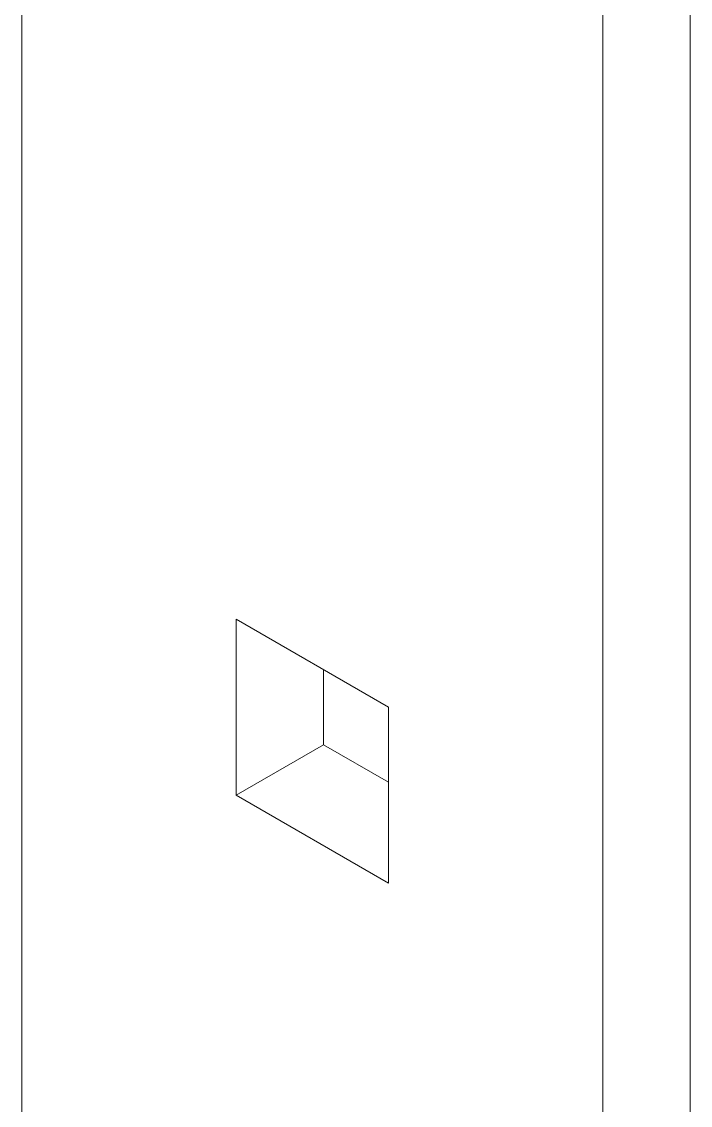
# Model space of a CAD drawing. Extents: x 2 to 136, y 1 to 99.
# Drawn here: x 15.199 to 16.216, y 87.842 to 89.49 of the extents above; entities that cross this region are included whole.
import ezdxf

# ---------------------------------------------------------------- set-up
doc = ezdxf.new("R2010")
doc.units = 0
doc.header["$MEASUREMENT"] = 0
doc.linetypes.add('SLD-Solid', pattern=[0])
doc.layers.add('OBJECT', color=7, linetype='CONTINUOUS')

msp = doc.modelspace()

# ---------------------------------------------------------------- linework, layer by layer
at = {"layer": 'OBJECT', "linetype": 'SLD-Solid', "lineweight": 15}
for p, q in [((16.2158, 85.5401), (16.2158, 91.2721)), ((16.0829, 85.6875), (16.0829, 91.1953)), ((15.199, 86.1601), (15.199, 90.5464)), ((15.7569, 88.4472), (15.525, 88.5811)), ((15.525, 88.5811), (15.525, 88.3133)), ((15.6579, 88.39), (15.6579, 88.5044)), ((15.7569, 88.1794), (15.7569, 88.4472)), ((15.6579, 88.39), (15.525, 88.3133)), ((15.7569, 88.3329), (15.6579, 88.39)), ((15.525, 88.3133), (15.7569, 88.1794))]:
    msp.add_line(p, q, dxfattribs=at)

doc.saveas('drawing.dxf')
